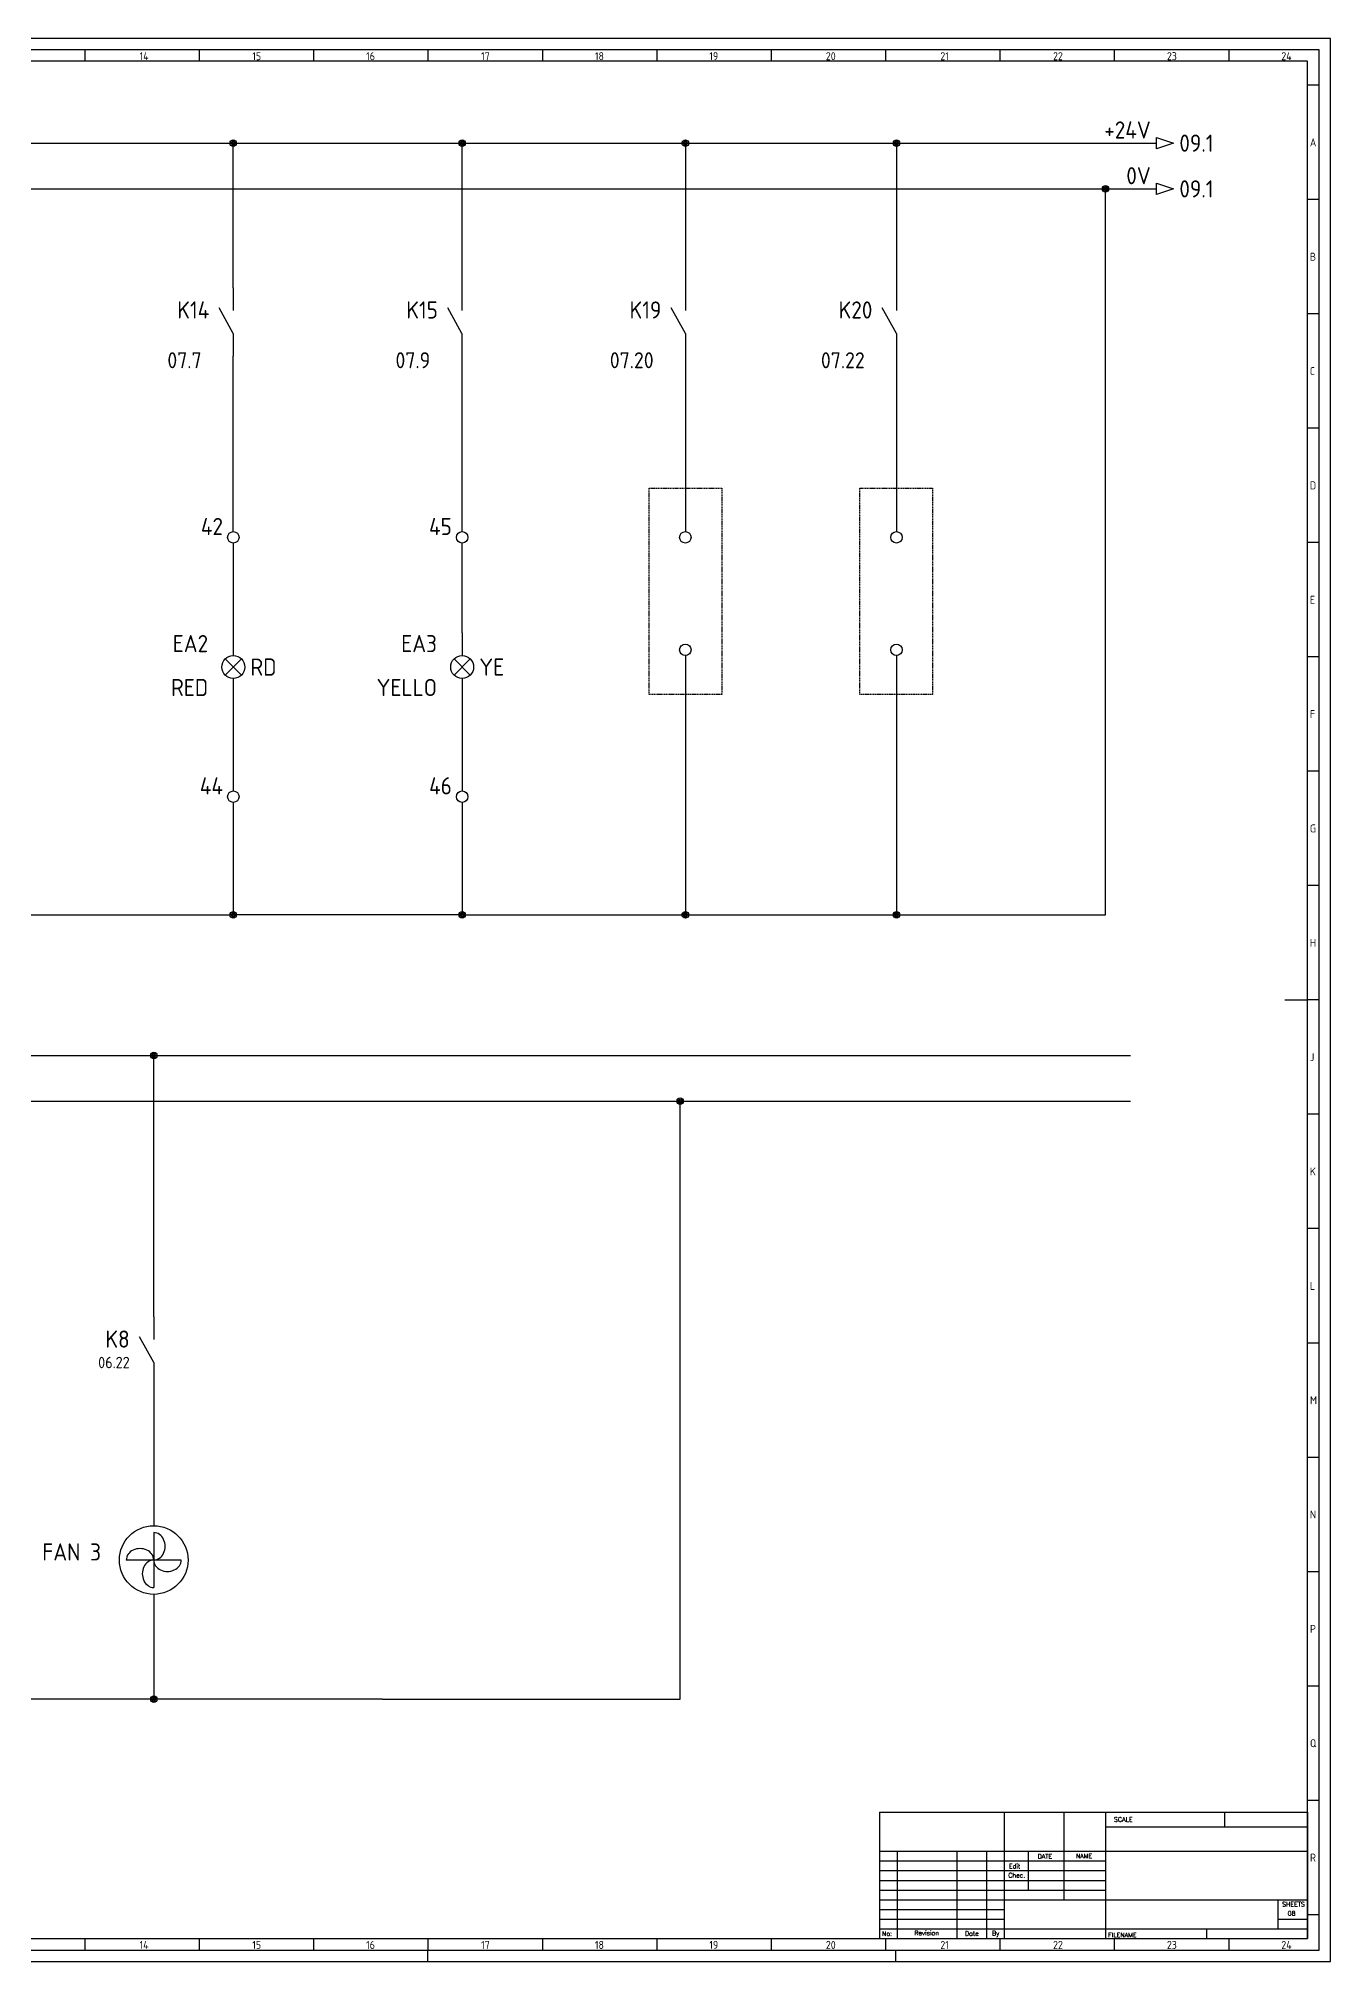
# Model space of a CAD drawing. Header units: inches. Extents: x -5 to 1184, y 3 to 844.
# Drawn here: x 620 to 1184, y 3 to 844 of the extents above; entities that cross this region are included whole.
import ezdxf
from ezdxf.enums import TextEntityAlignment as Align

# ---------------------------------------------------------------- set-up
doc = ezdxf.new("R2010")
doc.units = ezdxf.units.IN
doc.header["$MEASUREMENT"] = 0
doc.linetypes.add('DASHED', pattern=[0.75, 0.5, -0.25])
for name, color, linetype in [('025', 1, 'Continuous'), ('035', 5, 'Continuous'), ('07', 7, 'Continuous'), ('DESC', 150, 'Continuous'), ('LOCBOX', 92, 'Continuous'), ('MISC', 7, 'Continuous'), ('RED_2.5mm^2', 1, 'Continuous'), ('SYMS', 7, 'Continuous'), ('TAGS', 150, 'Continuous'), ('WIREREF', 52, 'Continuous'), ('XREF', 7, 'Continuous'), ('XREFCHILD', 134, 'Continuous')]:
    doc.layers.add(name, color=color, linetype=linetype)
doc.styles.add('ISO Proportional', font='isocp.shx')
doc.styles.add('WD', font='romans.shx')
doc.styles.add('WD_IEC', font='ISOCP2.shx', dxfattribs={"width": 0.9, "height": 4})

# ---------------------------------------------------------------- blocks, each defined once
blk = doc.blocks.new('IEC_border_a0')
at = {"layer": '035', "color": 0}
for p, q in [((1189, 841), (0, 841)), ((644.5, 836), (644.5, 831)), ((694.5, 836), (694.5, 831)), ((744.5, 836), (744.5, 831)), ((794.5, 836), (794.5, 831)), ((844.5, 836), (844.5, 831)), ((894.5, 836), (894.5, 831)), ((944.5, 836), (944.5, 831)), ((994.5, 836), (994.5, 831)), ((1044.5, 836), (1044.5, 831)), ((1094.5, 836), (1094.5, 831)), ((1144.5, 836), (1144.5, 831)), ((1189, 0), (1189, 841)), ((1183.97, 820.54), (1178.98, 820.54)), ((1183.97, 770.54), (1178.98, 770.54)), ((1183.97, 720.54), (1178.98, 720.54)), ((1183.97, 670.54), (1178.98, 670.54)), ((1183.97, 620.54), (1178.98, 620.54)), ((1183.98, 570.5), (1179, 570.5)), ((1183.98, 520.5), (1178.98, 520.5)), ((1183.98, 470.5), (1179, 470.5)), ((1183.98, 420.5), (1179, 420.5)), ((1183.98, 420.5), (1179, 420.5)), ((1183.98, 370.5), (1179, 370.5)), ((1183.98, 320.5), (1179, 320.5)), ((1184, 270.46), (1179.02, 270.46)), ((1184, 270.46), (1179.02, 270.46)), ((1184, 220.46), (1179.02, 220.46)), ((1184, 170.46), (1179.02, 170.46)), ((1184, 120.46), (1179.02, 120.46)), ((1184, 70.46), (1179.02, 70.46)), ((1184.02, 20.42), (1179.03, 20.42)), ((644.5, 10), (644.5, 5)), ((694.5, 10), (694.5, 5)), ((744.5, 10), (744.5, 5)), ((744.5, 10), (744.5, 5)), ((794.5, 10), (794.5, 5)), ((844.5, 10), (844.5, 5)), ((894.5, 10), (894.5, 5)), ((944.5, 10), (944.5, 5)), ((994.5, 10), (994.5, 5)), ((1044.5, 10), (1044.5, 5)), ((1094.5, 10), (1094.5, 5)), ((1144.5, 10), (1144.5, 5)), ((0, 0), (1189, 0)), ((794.5, 0), (794.5, 5)), ((999, 0), (999, 5))]:
    blk.add_line(p, q, dxfattribs=at)
blk.add_lwpolyline([(10, 10), (1179, 10), (1179, 831), (10, 831)], close=True, dxfattribs=at)
at = {"layer": '07', "color": 0}
blk.add_line((1169, 420.5), (1179, 420.5), dxfattribs=at)
blk.add_lwpolyline([(5, 5), (1184, 5), (1184, 836), (5, 836)], close=True, dxfattribs=at)
at = {"layer": '035', "color": 0, "style": 'ISO Proportional'}
for s, p in [('14', (668.46, 831.5)), ('15', (717.72, 831.5)), ('16', (767.49, 831.5)), ('17', (817.72, 831.5)), ('18', (867.49, 831.5)), ('19', (917.49, 831.5)), ('20', (968.42, 831.5)), ('21', (1018.46, 831.5)), ('22', (1067.72, 831.5)), ('23', (1117.49, 831.5)), ('24', (1167.49, 831.5)), ('A', (1179.98, 793.79)), ('B', (1179.98, 743.79)), ('C', (1179.98, 693.79)), ('D', (1179.98, 643.79)), ('E', (1180, 593.75)), ('F', (1180, 543.75)), ('G', (1180, 493.75)), ('H', (1180, 443.75)), ('J', (1180, 393.75)), ('K', (1180, 343.75)), ('L', (1180.02, 293.72)), ('M', (1180.02, 243.72)), ('N', (1180.02, 193.72)), ('P', (1180.02, 143.72)), ('Q', (1180.02, 93.72)), ('R', (1180.03, 43.68)), ('14', (668.46, 5.5)), ('15', (717.72, 5.5)), ('16', (767.49, 5.5)), ('17', (817.72, 5.5)), ('18', (867.49, 5.5)), ('19', (917.49, 5.5)), ('20', (968.42, 5.5)), ('21', (1018.46, 5.5)), ('22', (1067.72, 5.5)), ('23', (1117.49, 5.5)), ('24', (1167.49, 5.5))]:
    blk.add_text(s, height=3.5, dxfattribs=at).set_placement(p)
blk = doc.blocks.new('IEC_tblock_a0')
at = {"layer": '035'}
for p, q in [((-106.6, 55.25), (-106.6, 17)), ((-36.4, 55.25), (-36.4, 48.88)), ((-88.4, 48.88), (0, 48.88)), ((-187.2, 34), (-88.4, 34)), ((-179.4, 38.25), (-179.4, 0)), ((-153.4, 38.25), (-153.4, 0)), ((-140.4, 38.25), (-140.4, 0)), ((-122.2, 38.25), (-122.2, 21.25)), ((-187.2, 29.75), (-88.4, 29.75)), ((-187.2, 25.5), (-88.4, 25.5)), ((-187.2, 21.25), (-88.4, 21.25)), ((-187.2, 17), (-132.6, 17)), ((-187.2, 12.75), (-132.6, 12.75)), ((-187.2, 8.5), (-132.6, 8.5)), ((-13, 8.5), (0, 8.5)), ((-187.2, 4.25), (0, 4.25)), ((-44.2, 4.25), (-44.2, 0))]:
    blk.add_line(p, q, dxfattribs=at)
at = {"layer": '07'}
for p, q in [((-187.2, 55.25), (0, 55.25)), ((-187.2, 55.25), (-187.2, 0)), ((-132.6, 55.25), (-132.6, 0)), ((-88.4, 55.25), (-88.4, 0)), ((0, 55.25), (0, 0)), ((-187.2, 38.25), (0, 38.25)), ((-132.6, 17), (0, 17)), ((-13, 17), (-13, 4.25)), ((-187.2, 0), (0, 0))]:
    blk.add_line(p, q, dxfattribs=at)
at = {"style": 'WD'}
for tag, p in [('SCALE', (-69.88, 51.07)), ('SH', (-8.74, 10.06)), ('FILENAME', (-68.15, 0.8))]:
    blk.add_attdef(tag, p, '', height=2, dxfattribs=at)
for tag, height, p in [('PROJDESC', 5, (-45.9, 29.2)), ('CKDATE', 2, (-114.85, 26.58)), ('EDDATE', 2, (-114.97, 30.8)), ('CKBY', 2, (-97.88, 26.3)), ('EDBY', 2, (-98.02, 30.86)), ('DWGDESC', 5, (-44.85, 19.72)), ('DWGNO', 3.5, (-48.54, 9.46))]:
    blk.add_attdef(tag, text='', height=height, dxfattribs=at).set_placement(p, align=Align.CENTER)
at = {"style": 'WD', "flags": 1}
blk.add_attdef('WD_TB', (-120.95, 11.91), '', height=2, dxfattribs=at)
at = {"layer": '025', "style": 'WD'}
for s, p in [('SCALE', (-80.57, 51.13)), ('NAME', (-97.74, 35.14)), ('No:', (-183.81, 1.19)), ('Revision', (-166.53, 1.47)), ('Date', (-146.79, 1.28)), ('By', (-136.33, 1.37))]:
    blk.add_text(s, height=2, dxfattribs=at).set_placement(p, align=Align.CENTER)
for s, p in [('DATE', (-118, 35)), ('Chec.', (-130.82, 26.72)), ('Edit', (-130.55, 30.72)), ('SHEETS', (-11.17, 14.05)), ('FILENAME', (-87.18, 0.61))]:
    blk.add_text(s, height=2, dxfattribs=at).set_placement(p)
blk = doc.blocks.new('HA1S1')
blk.add_lwpolyline([(0, 1.25), (3.75, 0), (0, -1.25)], close=True)
at = {"style": 'WD_IEC'}
for tag, height, flags, p in [('WIRENO', 2.5, 8, (-1.25, 1)), ('SIGCODE', 1, 1, (5, 1.8))]:
    blk.add_attdef(tag, text='', height=height, dxfattribs=dict(at, flags=flags)).set_placement(p, align=Align.RIGHT)
at = {"style": 'WD_IEC', "flags": 1}
blk.add_attdef('X4TERM01', (0, 0), '', height=0.32, dxfattribs=at)
at = {"style": 'WD_IEC'}
blk.add_attdef('XREF', text='', height=2.5, dxfattribs=at).set_placement((5, 0), align=Align.MIDDLE_LEFT)
blk.add_attdef('DESC1', text='', height=2.5, dxfattribs=at).set_placement((-1.25, -1), align=Align.TOP_RIGHT)
blk = doc.blocks.new('VT0002')
blk.add_circle((0, 0), 1.25)
at = {"style": 'WD_IEC'}
for tag, p in [('INST', (-2.25, 6.5)), ('LOC', (-2.25, 3.5)), ('DESC1', (-2.25, -6.25)), ('DESC2', (-2.25, -9.25)), ('DESC3', (-2.25, -12.25))]:
    blk.add_attdef(tag, text='', height=2.5, dxfattribs=at).set_placement(p, align=Align.RIGHT)
at = {"style": 'WD_IEC', "flags": 1}
for tag, p, height in [('ASSYCODE', (2.75, 10.75), 1), ('CATDESC', (2.75, 9.25), 1), ('MFG', (2.75, 7.25), 1.5), ('CAT', (2.75, 4.75), 1.5), ('X4PIN01', (-1.25, 1), 0.25), ('X4TERM01', (-1.25, 0), 0.25), ('X4TERMDESC01', (-1.25, 0.5), 0.4), ('STRIPSEQ', (0, 0), 0.025), ('X2PIN01', (0, 2.25), 0.25), ('X2TERM01', (0, 1.25), 0.25), ('X8PIN01', (0, -0.25), 0.25), ('X2TERMDESC01', (0, 1.75), 0.4), ('X1PIN01', (1.25, 1), 0.25), ('X1TERM01', (1.25, 0), 0.25), ('X1TERMDESC01', (1.25, 0.5), 0.4), ('LINKTERM', (0, -0.04), 0.025), ('X8TERM01', (0, -1.25), 0.25), ('X8TERMDESC01', (0, -0.75), 0.4)]:
    blk.add_attdef(tag, p, '', height=height, dxfattribs=at)
at = {"style": 'WD_IEC', "flags": 8}
for tag, height, p in [('TAGSTRIP', 2.5, (-2.25, 0.5)), ('TERM01', 2, (-2.25, -3.25))]:
    blk.add_attdef(tag, text='', height=height, dxfattribs=at).set_placement(p, align=Align.RIGHT)
blk = doc.blocks.new('WDDOT')
for radius in [0.72, 0.449, 0.223]:
    blk.add_circle((0, 0), radius)
blk = doc.blocks.new('VLT1Y')
for p, q in [((0, 7.5), (0, 2.5)), ((-1.77, -1.77), (1.77, 1.77)), ((1.77, -1.77), (-1.77, 1.77)), ((0, -2.5), (0, -7.5))]:
    blk.add_line(p, q)
blk.add_circle((0, 0), 2.5)
at = {"style": 'WD_IEC'}
for tag, p in [('INST', (-5.5, 10.25)), ('LOC', (-5.5, 6.75)), ('TAG1', (-5.5, 3.25)), ('DESC1', (-5.5, -6.35)), ('DESC2', (-5.5, -9.85)), ('DESC3', (-5.5, -13.35))]:
    blk.add_attdef(tag, text='', height=2.5, dxfattribs=at).set_placement(p, align=Align.RIGHT)
blk.add_attdef('TERM01', text='', height=2, rotation=90, dxfattribs=at).set_placement((-1, 7.5), align=Align.RIGHT)
at = {"style": 'WD_IEC', "flags": 1}
for tag, p, height in [('X2TERM01', (0, 7.5), 0.32), ('X4LINK', (-3, 0), 0.32), ('X1LINK', (3, 0), 0.32), ('ASSYCODE', (1, -4), 1), ('X8TERM02', (0, -7.5), 0.32), ('FAMILY', (1, -5.5), 1), ('CATDESC', (1, -7), 1)]:
    blk.add_attdef(tag, p, '', height=height, dxfattribs=at)
at = {"style": 'WD_IEC', "flags": 9}
for tag, p in [('MFG', (-6, -0.25)), ('CAT', (-6, -2.75))]:
    blk.add_attdef(tag, text='', height=1.5, dxfattribs=at).set_placement(p, align=Align.RIGHT)
at = {"style": 'WD_IEC'}
blk.add_attdef('TERM02', (-1, -7.5), '', height=2, rotation=90, dxfattribs=at)
at = {"lineweight": 13, "style": 'WD_IEC'}
blk.add_attdef('COLOR', text='', height=2.5, dxfattribs=at).set_placement((3.75, 0), align=Align.MIDDLE_LEFT)
at = {"lineweight": 15, "style": 'WD_IEC'}
for tag, p in [('XREF', (-5.5, -18)), ('WDTAGALT', (-5.5, -21.5))]:
    blk.add_attdef(tag, text='', height=2.5, dxfattribs=at).set_placement(p, align=Align.RIGHT)
blk = doc.blocks.new('VLT1R')
for p, q in [((0, 7.5), (0, 2.5)), ((-1.77, -1.77), (1.77, 1.77)), ((1.77, -1.77), (-1.77, 1.77)), ((0, -2.5), (0, -7.5))]:
    blk.add_line(p, q)
blk.add_circle((0, 0), 2.5)
at = {"style": 'WD_IEC'}
for tag, p in [('INST', (-5.5, 10.25)), ('LOC', (-5.5, 6.75)), ('TAG1', (-5.5, 3.25)), ('DESC1', (-5.5, -6.35)), ('DESC2', (-5.5, -9.85)), ('DESC3', (-5.5, -13.35))]:
    blk.add_attdef(tag, text='', height=2.5, dxfattribs=at).set_placement(p, align=Align.RIGHT)
blk.add_attdef('TERM01', text='', height=2, rotation=90, dxfattribs=at).set_placement((-1, 7.5), align=Align.RIGHT)
at = {"style": 'WD_IEC', "flags": 1}
for tag, p, height in [('X2TERM01', (0, 7.5), 0.32), ('X4LINK', (-3, 0), 0.32), ('X1LINK', (3, 0), 0.32), ('ASSYCODE', (1, -4), 1), ('X8TERM02', (0, -7.5), 0.32), ('FAMILY', (1, -5.5), 1), ('CATDESC', (1, -7), 1)]:
    blk.add_attdef(tag, p, '', height=height, dxfattribs=at)
at = {"style": 'WD_IEC', "flags": 9}
for tag, p in [('MFG', (-6, -0.25)), ('CAT', (-6, -2.75))]:
    blk.add_attdef(tag, text='', height=1.5, dxfattribs=at).set_placement(p, align=Align.RIGHT)
at = {"style": 'WD_IEC'}
blk.add_attdef('TERM02', (-1, -7.5), '', height=2, rotation=90, dxfattribs=at)
at = {"lineweight": 13, "style": 'WD_IEC'}
blk.add_attdef('COLOR', text='', height=2.5, dxfattribs=at).set_placement((3.75, 0), align=Align.MIDDLE_LEFT)
at = {"lineweight": 15, "style": 'WD_IEC'}
for tag, p in [('XREF', (-5.5, -18)), ('WDTAGALT', (-5.5, -22))]:
    blk.add_attdef(tag, text='', height=2.5, dxfattribs=at).set_placement(p, align=Align.RIGHT)
blk = doc.blocks.new('VCR21')
for p, q in [((0, 7.5), (0, 2.5)), ((0, -2.5), (-3.12, 3.12)), ((0, -2.5), (0, -7.5))]:
    blk.add_line(p, q)
at = {"style": 'WD_IEC'}
for tag, p in [('INST', (-5.25, 6.75)), ('LOC', (-5.25, 3.75)), ('TAG2', (-5.25, 0.75)), ('XREF', (-5.25, -3.75)), ('DESC2', (-5.25, -9.75)), ('DESC1', (-5.25, -6.75)), ('DESC3', (-5.25, -12.75))]:
    blk.add_attdef(tag, text='', height=2.5, dxfattribs=at).set_placement(p, align=Align.RIGHT)
blk.add_attdef('TERM01', text='', height=2, rotation=90, dxfattribs=at).set_placement((-1, 7.5), align=Align.RIGHT)
at = {"style": 'WD_IEC', "flags": 1}
for tag, p, height in [('X2TERM01', (0, 7.5), 0.32), ('X4LINK', (-2.75, 0), 0.32), ('X1LINK', (-0.5, 0), 0.32), ('CONTACT', (4, -3.5), 1), ('FAMILY', (4, -5), 1), ('COMMON', (5.25, -4.75), 1), ('X8TERM02', (0, -7.5), 0.32)]:
    blk.add_attdef(tag, p, '', height=height, dxfattribs=at)
at = {"style": 'WD_IEC'}
blk.add_attdef('TERM02', (-1, -7.5), '', height=2, rotation=90, dxfattribs=at)
blk = doc.blocks.new('VMO12')
blk.add_circle((0, 0), 7.5)
at = {"style": 'WD_IEC'}
for tag, p in [('INST', (-10.5, 15.25)), ('LOC', (-10.5, 11.75)), ('TAG1', (-10.5, 8.25)), ('DESC1', (-10.5, 4)), ('DESC2', (-10.5, 0.5)), ('RATING1', (-10.5, -6.5)), ('DESC3', (-10.5, -3)), ('RATING2', (-10.5, -10)), ('RATING3', (-10.5, -13.5))]:
    blk.add_attdef(tag, text='', height=2.5, dxfattribs=at).set_placement(p, align=Align.RIGHT)
blk.add_attdef('TERM01', (-1, 7.48), '', height=2, rotation=90, dxfattribs=at)
at = {"style": 'WD_IEC', "flags": 1}
for tag, p, height in [('MFG', (2.75, 11.5), 1.5), ('CAT', (2.75, 9), 1.5), ('X2TERM01', (0, 7.5), 0.32), ('X4LINK', (-7.5, 0), 0.32), ('X1LINK', (7.5, 0), 0.32), ('X8TERM02', (0, -7.5), 0.32), ('ASSYCODE', (1, -9), 1), ('X0TERM03', (5.3, -5.3), 0.32), ('FAMILY', (1, -10.5), 1), ('CATDESC', (1, -12), 1)]:
    blk.add_attdef(tag, p, '', height=height, dxfattribs=at)
at = {"style": 'WD_IEC'}
for tag, p in [('M', (-0.2, 1.24)), ('1~', (-0.17, -3.35))]:
    blk.add_attdef(tag, text='', height=2.5, dxfattribs=at).set_placement(p, align=Align.CENTER)
blk.add_attdef('TERM02', text='', height=2, rotation=90, dxfattribs=at).set_placement((-0.9, -7.98), align=Align.RIGHT)
at = {"linetype": 'Continuous', "style": 'WD_IEC'}
blk.add_attdef('TERM03', text='', height=2, dxfattribs=at).set_placement((7.55, -5.55), align=Align.MIDDLE_LEFT)
at = {"lineweight": 15, "style": 'WD_IEC'}
blk.add_attdef('XREF', text='', height=2.5, dxfattribs=at).set_placement((-10.5, -17), align=Align.RIGHT)

msp = doc.modelspace()

# ---------------------------------------------------------------- linework, layer by layer
at = {"color": 0}
for p, q in [((670.03, 190.42), (670.03, 166.42)), ((682.03, 178.42), (658.03, 178.42))]:
    msp.add_line(p, q, dxfattribs=at)
for centre, major_axis in [((670.03, 184.42), (0, -6)), ((664.03, 178.42), (6, 0)), ((670.03, 172.42), (0, 6)), ((676.03, 178.42), (-6, 0))]:
    msp.add_ellipse(centre, major_axis=major_axis, ratio=0.833333, start_param=0, end_param=3.141593, dxfattribs=at)
at = {"layer": 'LOCBOX', "color": 0, "linetype": 'DASHED'}
for points in [[(886.58, 647.11), (918.35, 647.11), (918.35, 556.87), (886.58, 556.87)], [(978.7, 647.11), (1010.46, 647.11), (1010.46, 556.87), (978.7, 556.87)]]:
    msp.add_lwpolyline(points, close=True, dxfattribs=at)
at = {"layer": 'RED_2.5mm^2', "color": 0}
for p, q in [((44.86, 798.06), (1108.32, 798.06)), ((704.81, 734.85), (704.81, 798.06)), ((804.83, 734.85), (804.83, 798.06)), ((902.4, 798.06), (902.4, 734.85)), ((994.65, 798.06), (994.65, 734.85)), ((44.86, 778.06), (1108.32, 778.06)), ((1086.02, 460.6), (1086.02, 778.06)), ((704.81, 628.16), (704.81, 704.85)), ((804.83, 628.16), (804.83, 704.85)), ((902.4, 704.85), (902.4, 628.16)), ((994.65, 704.85), (994.65, 628.16)), ((704.81, 623.16), (704.81, 583.95)), ((804.83, 583.95), (804.83, 623.16)), ((902.4, 573.98), (902.4, 460.6)), ((994.65, 573.98), (994.65, 460.6)), ((704.81, 553.95), (704.81, 514.74)), ((804.83, 553.95), (804.83, 514.74)), ((704.81, 509.74), (704.81, 460.6)), ((804.83, 509.74), (804.83, 460.6)), ((246.08, 460.6), (704.81, 460.6)), ((804.83, 460.6), (704.81, 460.6)), ((804.83, 460.6), (994.65, 460.6)), ((994.65, 460.6), (1086.02, 460.6)), ((44.55, 399.06), (1096.97, 399.06)), ((670.03, 284.8), (670.03, 399.06)), ((44.55, 379.06), (1096.97, 379.06)), ((900.15, 117.6), (900.15, 379.06)), ((670.03, 254.8), (670.03, 193.42)), ((670.03, 163.42), (670.03, 117.6)), ((642.63, 117.6), (142.63, 117.6)), ((770.03, 117.6), (642.63, 117.6)), ((770.03, 117.6), (900.15, 117.6))]:
    msp.add_line(p, q, dxfattribs=at)

# ---------------------------------------------------------------- block references
msp.add_blockref('IEC_border_a0', (-4.61, 2.84))
ref = msp.add_blockref('IEC_tblock_a0', (1174.39, 12.84))
ref.add_attrib('SH', '08', (1165.65, 22.9), dxfattribs={"height": 2, "style": 'WD'})
at = {"layer": 'SYMS'}
ref = msp.add_blockref('HA1S1', (1108.32, 798.06), dxfattribs=dict(at, xscale=2, yscale=2, zscale=2))
ref.add_attrib('XREF', '09.1', dxfattribs={"layer": 'XREF', "height": 7.5, "style": 'WD_IEC'}).set_placement((1118.32, 798.06), align=Align.MIDDLE_LEFT)
ref.add_attrib('WIRENO', '+24V', dxfattribs={"layer": 'WIREREF', "height": 7.5, "style": 'WD_IEC', "flags": 8}).set_placement((1105.82, 800.06), align=Align.RIGHT)
at = {"layer": 'SYMS', "color": 0, "xscale": 2, "yscale": 2, "zscale": 2}
for name, p in [('WDDOT', (704.81, 798.06)), ('WDDOT', (804.83, 798.06)), ('WDDOT', (902.4, 798.06)), ('WDDOT', (994.65, 798.06)), ('VT0002', (902.4, 625.66)), ('VT0002', (994.65, 625.66)), ('VT0002', (902.4, 576.48)), ('VT0002', (994.65, 576.48)), ('WDDOT', (704.81, 460.6)), ('WDDOT', (804.83, 460.6)), ('WDDOT', (902.4, 460.6)), ('WDDOT', (994.65, 460.6)), ('WDDOT', (670.03, 399.06)), ('WDDOT', (900.15, 379.06)), ('WDDOT', (670.03, 117.6))]:
    msp.add_blockref(name, p, dxfattribs=at)
at = {"layer": 'SYMS'}
ref = msp.add_blockref('HA1S1', (1108.32, 778.06), dxfattribs=dict(at, xscale=2, yscale=2, zscale=2))
ref.add_attrib('XREF', '09.1', dxfattribs={"layer": 'XREF', "height": 7.5, "style": 'WD_IEC'}).set_placement((1118.32, 778.06), align=Align.MIDDLE_LEFT)
ref.add_attrib('WIRENO', '0V', dxfattribs={"layer": 'WIREREF', "height": 7.5, "style": 'WD_IEC', "flags": 8}).set_placement((1105.82, 780.06), align=Align.RIGHT)
at = {"layer": 'SYMS', "xscale": 2, "yscale": 2, "zscale": 2}
msp.add_blockref('WDDOT', (1086.02, 778.06), dxfattribs=at)
at = {"layer": 'SYMS', "color": 0}
ref = msp.add_blockref('VCR21', (704.81, 719.85), dxfattribs=dict(at, xscale=2, yscale=2, zscale=2))
ref.add_attrib('XREF', '07.7', dxfattribs={"layer": 'XREFCHILD', "height": 7, "style": 'WD_IEC'}).set_placement((690.96, 699.61), align=Align.RIGHT)
ref.add_attrib('TAG2', 'K14', dxfattribs={"layer": 'TAGS', "height": 7.5, "style": 'WD_IEC'}).set_placement((694.31, 721.35), align=Align.RIGHT)
ref = msp.add_blockref('VCR21', (804.75, 719.85), dxfattribs=dict(at, xscale=2, yscale=2, zscale=2))
ref.add_attrib('XREF', '07.9', dxfattribs={"layer": 'XREFCHILD', "height": 7, "style": 'WD_IEC'}).set_placement((790.89, 699.61), align=Align.RIGHT)
ref.add_attrib('TAG2', 'K15', dxfattribs={"layer": 'TAGS', "height": 7.5, "style": 'WD_IEC'}).set_placement((794.25, 721.35), align=Align.RIGHT)
ref = msp.add_blockref('VCR21', (902.4, 719.85), dxfattribs=dict(at, xscale=2, yscale=2, zscale=2))
ref.add_attrib('XREF', '07.20', dxfattribs={"layer": 'XREFCHILD', "height": 7, "style": 'WD_IEC'}).set_placement((888.54, 699.61), align=Align.RIGHT)
ref.add_attrib('TAG2', 'K19', dxfattribs={"layer": 'TAGS', "height": 7.5, "style": 'WD_IEC'}).set_placement((891.9, 721.35), align=Align.RIGHT)
ref = msp.add_blockref('VCR21', (994.65, 719.85), dxfattribs=dict(at, xscale=2, yscale=2, zscale=2))
ref.add_attrib('XREF', '07.22', dxfattribs={"layer": 'XREFCHILD', "height": 7, "style": 'WD_IEC'}).set_placement((980.8, 699.61), align=Align.RIGHT)
ref.add_attrib('TAG2', 'K20', dxfattribs={"layer": 'TAGS', "height": 7.5, "style": 'WD_IEC'}).set_placement((984.15, 721.35), align=Align.RIGHT)
ref = msp.add_blockref('VT0002', (704.81, 625.66), dxfattribs=dict(at, xscale=2, yscale=2, zscale=2))
ref.add_attrib('TAGSTRIP', '42', dxfattribs={"layer": 'TAGS', "height": 7.5, "style": 'WD_IEC', "flags": 8}).set_placement((700.31, 626.66), align=Align.RIGHT)
ref = msp.add_blockref('VT0002', (804.83, 625.66), dxfattribs=dict(at, xscale=2, yscale=2, zscale=2))
ref.add_attrib('TAGSTRIP', '45', dxfattribs={"layer": 'TAGS', "height": 7.5, "style": 'WD_IEC', "flags": 8}).set_placement((800.33, 626.66), align=Align.RIGHT)
ref = msp.add_blockref('VLT1R', (704.81, 568.95), dxfattribs=dict(at, xscale=2, yscale=2, zscale=2))
ref.add_attrib('DESC1', 'RED', dxfattribs={"layer": 'DESC', "height": 7.5, "style": 'WD_IEC'}).set_placement((693.81, 556.25), align=Align.RIGHT)
ref.add_attrib('COLOR', 'RD', dxfattribs={"layer": 'MISC', "lineweight": 13, "height": 7.5, "style": 'WD_IEC'}).set_placement((712.31, 568.95), align=Align.MIDDLE_LEFT)
ref.add_attrib('TAG1', 'EA2', dxfattribs={"layer": 'TAGS', "height": 7.5, "style": 'WD_IEC'}).set_placement((693.81, 575.45), align=Align.RIGHT)
ref = msp.add_blockref('VLT1Y', (804.83, 568.95), dxfattribs=dict(at, xscale=2, yscale=2, zscale=2))
ref.add_attrib('DESC1', 'YELLO', dxfattribs={"layer": 'DESC', "height": 7.5, "style": 'WD_IEC'}).set_placement((793.83, 556.25), align=Align.RIGHT)
ref.add_attrib('COLOR', 'YE', dxfattribs={"layer": 'MISC', "lineweight": 13, "height": 7.5, "style": 'WD_IEC'}).set_placement((812.33, 568.95), align=Align.MIDDLE_LEFT)
ref.add_attrib('TAG1', 'EA3', dxfattribs={"layer": 'TAGS', "height": 7.5, "style": 'WD_IEC'}).set_placement((793.83, 575.45), align=Align.RIGHT)
ref = msp.add_blockref('VT0002', (704.81, 512.24), dxfattribs=dict(at, xscale=2, yscale=2, zscale=2))
ref.add_attrib('TAGSTRIP', '44', dxfattribs={"layer": 'TAGS', "height": 7.5, "style": 'WD_IEC', "flags": 8}).set_placement((700.31, 513.24), align=Align.RIGHT)
ref = msp.add_blockref('VT0002', (804.85, 512.24), dxfattribs=dict(at, xscale=2, yscale=2, zscale=2))
ref.add_attrib('TAGSTRIP', '46', dxfattribs={"layer": 'TAGS', "height": 7.5, "style": 'WD_IEC', "flags": 8}).set_placement((800.35, 513.24), align=Align.RIGHT)
ref = msp.add_blockref('VCR21', (670.03, 269.8), dxfattribs=dict(at, xscale=2, yscale=2, zscale=2))
ref.add_attrib('XREF', '06.22', dxfattribs={"layer": 'XREFCHILD', "height": 5, "style": 'WD_IEC'}).set_placement((659.53, 262.3), align=Align.RIGHT)
ref.add_attrib('TAG2', 'K8', dxfattribs={"layer": 'TAGS', "height": 7.5, "style": 'WD_IEC'}).set_placement((659.53, 271.3), align=Align.RIGHT)
ref = msp.add_blockref('VMO12', (670.03, 178.42), dxfattribs=dict(at, xscale=2, yscale=2, zscale=2))
ref.add_attrib('TAG1', 'FAN 3', dxfattribs={"layer": 'TAGS', "height": 7.5, "rotation": 360, "style": 'WD_IEC'}).set_placement((647, 178.2), align=Align.RIGHT)

doc.saveas('drawing.dxf')
